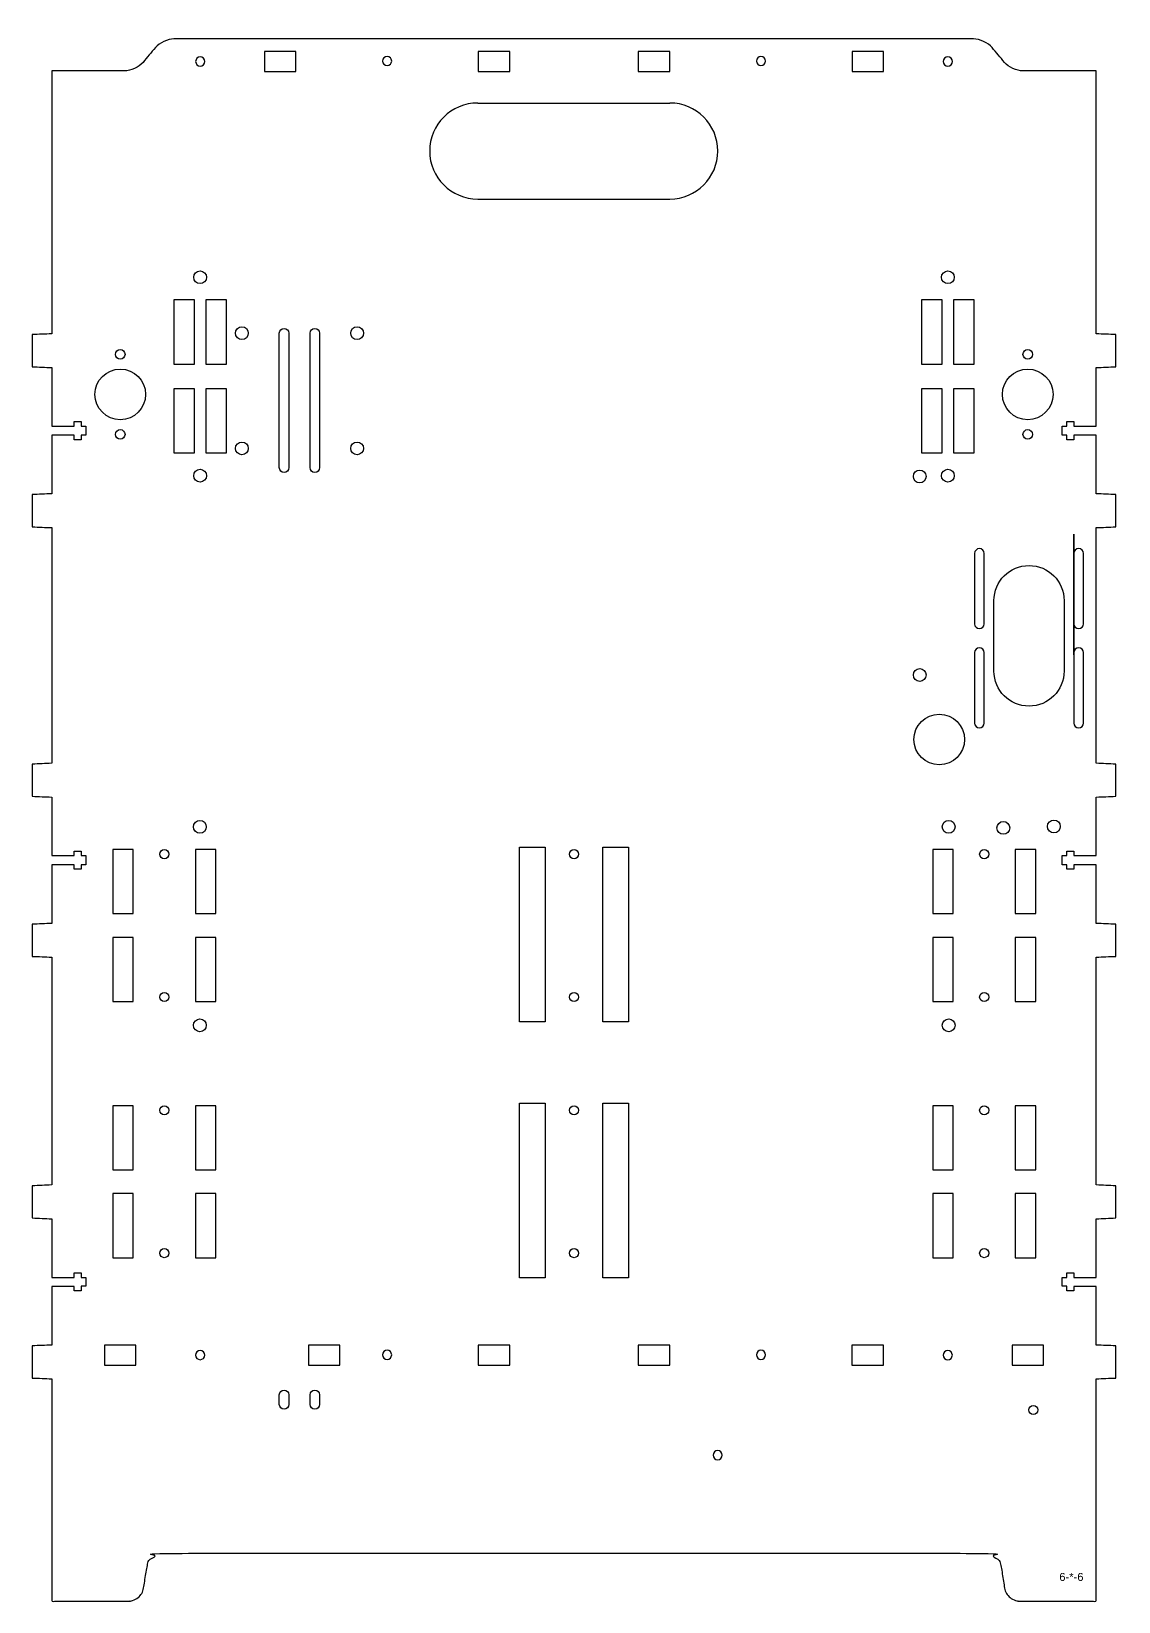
# Model space of a CAD drawing. Extents: x 0 to 712, y 0 to 505.
# Drawn here: x 372.2 to 711.8, y 14.2 to 504.7 of the extents above; entities that cross this region are included whole.
import ezdxf

# ---------------------------------------------------------------- set-up
doc = ezdxf.new("R2010")
doc.units = 0
for name, color, linetype in [('GRAVIRANJE', 3, 'CONTINUOUS'), ('HOLES', 160, 'CONTINUOUS'), ('IZREZ', 7, 'CONTINUOUS')]:
    doc.layers.add(name, color=color, linetype=linetype)
doc.styles.get("Standard").update_dxf_attribs({"font": 'ARIAL.TTF'})

msp = doc.modelspace()

# ---------------------------------------------------------------- linework, layer by layer
at = {"layer": 'HOLES'}
for p, q in [((511.5823577895533, 482.3588572912865), (571.5823577895536, 482.3588572912865)), ((511.5823577895533, 452.3588572912865), (571.5823577895536, 452.3588572912865))]:
    msp.add_line(p, q, dxfattribs=at)
for points in [[(444.9695487895532, 492.2162992912865), (454.8187377895533, 492.2162992912865), (454.8187377895533, 498.4160152912864), (444.9695487895532, 498.4160152912864), (444.9695487895532, 498.4160152912864)], [(521.5766557895535, 498.4184992912865), (511.7274387895538, 498.4184992912865), (511.7274387895538, 492.2187822912865), (521.5766557895535, 492.2187822912865), (521.5766557895535, 492.2187822912865)], [(571.5765547895536, 498.4184992912865), (561.7273377895536, 498.4184992912865), (561.7273377895536, 492.2187822912865), (571.5765547895536, 492.2187822912865), (571.5765547895536, 492.2187822912865)], [(638.3591377895531, 498.4153102912864), (628.5099487895537, 498.4153102912864), (628.5099487895537, 492.2155932912865), (638.3591377895531, 492.2155932912865), (638.3591377895531, 492.2155932912865)], [(423.065604789554, 420.8217822912866), (416.664465789554, 420.8217822912866), (416.664465789554, 400.8217372912866), (423.065604789554, 400.8217372912866), (423.065604789554, 400.8217372912866)], [(433.0672217895538, 420.8217822912866), (426.6660827895539, 420.8217822912866), (426.6660827895539, 400.8217372912866), (433.0672217895538, 400.8217372912866), (433.0672217895538, 400.8217372912866)], [(656.6619547895534, 420.8217822912866), (650.2608157895532, 420.8217822912866), (650.2608157895532, 400.8217372912866), (656.6619547895534, 400.8217372912866), (656.6619547895534, 400.8217372912866)], [(666.6635717895533, 420.8217822912866), (660.2624327895531, 420.8217822912866), (660.2624327895531, 400.8217372912866), (666.6635717895533, 400.8217372912866), (666.6635717895533, 400.8217372912866)], [(423.065604789554, 393.0285382912865), (416.664465789554, 393.0285382912865), (416.664465789554, 373.0284932912866), (423.065604789554, 373.0284932912866), (423.065604789554, 373.0284932912866)], [(433.0672217895538, 393.0285382912865), (426.6660827895539, 393.0285382912865), (426.6660827895539, 373.0284932912866), (433.0672217895538, 373.0284932912866), (433.0672217895538, 373.0284932912866)], [(656.6619547895534, 393.0285382912865), (650.2608157895532, 393.0285382912865), (650.2608157895532, 373.0284932912866), (656.6619547895534, 373.0284932912866), (656.6619547895534, 373.0284932912866)], [(666.6635717895533, 393.0285382912865), (660.2624327895531, 393.0285382912865), (660.2624327895531, 373.0284932912866), (666.6635717895533, 373.0284932912866), (666.6635717895533, 373.0284932912866)], [(397.59122435763, 229.1415207912866), (403.9902463576299, 229.1415207912866), (403.9902463576299, 249.1408537912865), (397.59122435763, 249.1408537912865), (397.59122435763, 249.1408537912865)], [(423.3887993576299, 229.1415207912866), (429.7885553576297, 229.1415207912866), (429.7885553576297, 249.1408537912865), (423.3887993576299, 249.1408537912865), (423.3887993576299, 249.1408537912865)], [(532.6640937895535, 195.3538222912865), (524.6641667895532, 195.3538222912865), (524.6641667895532, 249.9412502912866), (532.6640937895535, 249.9412502912866)], [(550.6638317895538, 195.3536532912865), (550.6638317895538, 249.9414192912866), (558.6637877895531, 249.9414192912866), (558.6637877895531, 195.3536532912865)], [(653.7092187895536, 229.1415207912866), (660.1082407895537, 229.1415207912866), (660.1082407895537, 249.1408537912865), (653.7092187895536, 249.1408537912865), (653.7092187895536, 249.1408537912865)], [(679.5067937895537, 229.1415207912866), (685.9065497895532, 229.1415207912866), (685.9065497895532, 249.1408537912865), (679.5067937895537, 249.1408537912865), (679.5067937895537, 249.1408537912865)], [(397.59122435763, 201.6530757912864), (403.9902463576299, 201.6530757912864), (403.9902463576299, 221.6541647912865), (397.59122435763, 221.6541647912865), (397.59122435763, 221.6541647912865)], [(423.3887993576299, 201.6530757912864), (429.7885553576297, 201.6530757912864), (429.7885553576297, 221.6541647912865), (423.3887993576299, 221.6541647912865), (423.3887993576299, 221.6541647912865)], [(653.7092187895536, 201.6530757912864), (660.1082407895537, 201.6530757912864), (660.1082407895537, 221.6541647912865), (653.7092187895536, 221.6541647912865), (653.7092187895536, 221.6541647912865)], [(679.5067937895537, 201.6530757912864), (685.9065497895532, 201.6530757912864), (685.9065497895532, 221.6541647912865), (679.5067937895537, 221.6541647912865), (679.5067937895537, 221.6541647912865)], [(397.59122435763, 149.1415207912866), (403.9902463576299, 149.1415207912866), (403.9902463576299, 169.1408537912865), (397.59122435763, 169.1408537912865), (397.59122435763, 169.1408537912865)], [(423.3887993576299, 149.1415207912866), (429.7885553576297, 149.1415207912866), (429.7885553576297, 169.1408537912865), (423.3887993576299, 169.1408537912865), (423.3887993576299, 169.1408537912865)], [(532.6640937895535, 115.3538222912865), (524.6641667895532, 115.3538222912865), (524.6641667895532, 169.9412502912866), (532.6640937895535, 169.9412502912866)], [(550.6638317895538, 115.3536532912865), (550.6638317895538, 169.9414192912866), (558.6637877895531, 169.9414192912866), (558.6637877895531, 115.3536532912865)], [(653.7092187895536, 149.1415207912866), (660.1082407895537, 149.1415207912866), (660.1082407895537, 169.1408537912865), (653.7092187895536, 169.1408537912865), (653.7092187895536, 169.1408537912865)], [(679.5067937895537, 149.1415207912866), (685.9065497895532, 149.1415207912866), (685.9065497895532, 169.1408537912865), (679.5067937895537, 169.1408537912865), (679.5067937895537, 169.1408537912865)], [(397.59122435763, 121.6530757912864), (403.9902463576299, 121.6530757912864), (403.9902463576299, 141.6541647912865), (397.59122435763, 141.6541647912865), (397.59122435763, 141.6541647912865)], [(423.3887993576299, 121.6530757912864), (429.7885553576297, 121.6530757912864), (429.7885553576297, 141.6541647912865), (423.3887993576299, 141.6541647912865), (423.3887993576299, 141.6541647912865)], [(653.7092187895536, 121.6530757912864), (660.1082407895537, 121.6530757912864), (660.1082407895537, 141.6541647912865), (653.7092187895536, 141.6541647912865), (653.7092187895536, 141.6541647912865)], [(679.5067937895537, 121.6530757912864), (685.9065497895532, 121.6530757912864), (685.9065497895532, 141.6541647912865), (679.5067937895537, 141.6541647912865), (679.5067937895537, 141.6541647912865)], [(404.8093267895533, 94.31253829128661), (394.9601097895536, 94.31253829128661), (394.9601097895536, 88.1128212912866), (404.8093267895533, 88.1128212912866), (404.8093267895533, 88.1128212912866)], [(468.5308717895535, 94.31253829128661), (458.6816547895535, 94.31253829128661), (458.6816547895535, 88.1128212912866), (468.5308717895535, 88.1128212912866), (468.5308717895535, 88.1128212912866)], [(521.5766557895535, 94.31394929128663), (511.7274387895538, 94.31394929128663), (511.7274387895538, 88.1142322912866), (521.5766557895535, 88.1142322912866), (521.5766557895535, 88.1142322912866)], [(571.5765547895536, 94.31253829128661), (561.7273377895536, 94.31253829128661), (561.7273377895536, 88.1128212912866), (571.5765547895536, 88.1128212912866), (571.5765547895536, 88.1128212912866)], [(638.3510377895531, 94.31253829128661), (628.5018207895531, 94.31253829128661), (628.5018207895531, 88.1128212912866), (638.3510377895531, 88.1128212912866), (638.3510377895531, 88.1128212912866)], [(688.3512767895537, 94.31253829128661), (678.5020877895536, 94.31253829128661), (678.5020877895536, 88.1128212912866), (688.3512767895537, 88.1128212912866), (688.3512767895537, 88.1128212912866)]]:
    msp.add_lwpolyline(points, close=True, dxfattribs=at)
for centre in [(424.865843789554, 427.9251377912864), (658.4621937895533, 427.9251377912864), (437.9090042895533, 410.4599932912865), (473.9090042895532, 410.4599932912865), (437.9090042895533, 374.4599932912866), (473.9090042895532, 374.4599932912866), (424.865843789554, 365.9251377912865), (658.4621937895533, 365.9251377912865), (649.6758223796643, 365.6887240455468), (649.6758223796643, 303.688724045547), (424.7884383576299, 256.2449212912864), (658.7089687895536, 256.2449212912864), (675.7738930778696, 255.9192881493387), (691.5736589244358, 256.3583758902254), (424.7884383576299, 194.2449212912865), (658.7089687895536, 194.2449212912865)]:
    msp.add_circle(centre, 2, dxfattribs=at)
at = {"layer": 'HOLES', "linetype": 'Continuous'}
for centre, start, end in [((511.5823577895533, 467.3588572912865), 90, 270), ((571.5823577895536, 467.3588572912865), 270, 90)]:
    msp.add_arc(centre, 15, start, end, dxfattribs=at)
at = {"layer": 'HOLES'}
for points, knots in [([(426.3207557895535, 495.3142242912864), (426.3207557895535, 494.5268242912865), (425.6825957895535, 493.8897072912865), (424.8959007895533, 493.8897072912865), (424.1085007895535, 493.8897072912865), (423.4710457895535, 494.5268242912865), (423.4710457895535, 495.3142242912864), (423.4710457895535, 496.1005512912866), (424.1085007895535, 496.7387402912864), (424.8959007895533, 496.7387402912864), (425.6825957895535, 496.7387402912864), (426.3207557895535, 496.1005512912866), (426.3207557895535, 495.3142242912864)], [0, 0, 0, 0, 1, 1, 1, 2, 2, 2, 3, 3, 3, 4, 4, 4, 4]), ([(481.8598887895537, 495.4585242912864), (481.8598887895537, 496.2459242912864), (482.4980777895535, 496.8830412912866), (483.2847727895535, 496.8830412912866), (484.0721727895534, 496.8830412912866), (484.7096277895535, 496.2459242912864), (484.7096277895535, 495.4585242912864), (484.7096277895535, 494.6721962912866), (484.0721727895534, 494.0340072912865), (483.2847727895535, 494.0340072912865), (482.4980777895535, 494.0340072912865), (481.8598887895537, 494.6721962912866), (481.8598887895537, 495.4585242912864)], [0, 0, 0, 0, 1, 1, 1, 2, 2, 2, 3, 3, 3, 4, 4, 4, 4]), ([(598.6410727895537, 495.4585242912864), (598.6410727895537, 496.2459242912864), (599.2792337895537, 496.8830412912866), (600.0659287895531, 496.8830412912866), (600.8533287895533, 496.8830412912866), (601.4907837895536, 496.2459242912864), (601.4907837895536, 495.4585242912864), (601.4907837895536, 494.6721962912866), (600.8533287895533, 494.0340072912865), (600.0659287895531, 494.0340072912865), (599.2792337895537, 494.0340072912865), (598.6410727895537, 494.6721962912866), (598.6410727895537, 495.4585242912864)], [0, 0, 0, 0, 1, 1, 1, 2, 2, 2, 3, 3, 3, 4, 4, 4, 4]), ([(657.0078737895532, 495.3176102912864), (657.0078737895532, 496.1050102912865), (657.6460347895537, 496.7421272912863), (658.4327297895534, 496.7421272912863), (659.2201297895535, 496.7421272912863), (659.8575847895536, 496.1050102912865), (659.8575847895536, 495.3176102912864), (659.8575847895536, 494.5312552912866), (659.2201297895535, 493.8930942912865), (658.4327297895534, 493.8930942912865), (657.6460347895537, 493.8930942912865), (657.0078737895532, 494.5312552912866), (657.0078737895532, 495.3176102912864)], [0, 0, 0, 0, 1, 1, 1, 2, 2, 2, 3, 3, 3, 4, 4, 4, 4]), ([(452.6089657895532, 410.4599932912865), (452.6089657895532, 411.2890212912866), (451.9372767895533, 411.9600042912866), (451.1089547895536, 411.9600042912866), (450.2806327895536, 411.9600042912866), (449.6089437895535, 411.2890212912866), (449.6089437895535, 410.4599932912865), (449.6089437895535, 396.4599932912866), (449.6089437895535, 382.4599932912866), (449.6089437895535, 368.4599932912866), (449.6089437895535, 367.6316712912866), (450.2799277895539, 366.9606872912866), (451.1089547895536, 366.9606872912866), (451.9372777895536, 366.9606872912866), (452.6089667895539, 367.6316712912866), (452.608966533387, 368.4599946421001), (452.6089662854424, 382.4599941918288), (452.6089660374977, 396.4599937415576), (452.6089657895532, 410.4599932912865)], [0, 0, 0, 0, 1, 1, 1, 2, 2, 2, 3, 3, 3, 4, 4, 4, 5, 5, 5, 6, 6, 6, 6]), ([(462.2090655333868, 410.4599946420999), (462.2090657895537, 411.2890212912866), (461.5373767895533, 411.9600042912866), (460.7090537895532, 411.9600042912866), (459.8800267895535, 411.9600042912866), (459.2090427895533, 411.2890212912866), (459.2090427895533, 410.4599932912865), (459.2090427895533, 396.4599932912866), (459.2090427895533, 382.4599932912866), (459.2090427895533, 368.4599932912866), (459.2090427895533, 367.6316712912866), (459.8800267895535, 366.9606872912866), (460.7090537895532, 366.9606872912866), (461.5373767895533, 366.9606872912866), (462.2090657895537, 367.6316712912866), (462.2090655333868, 368.4599946421001), (462.2090655333868, 382.4599946421002), (462.2090655333868, 396.4599946421002), (462.2090655333868, 410.4599946420999)], [0, 0, 0, 0, 1, 1, 1, 2, 2, 2, 3, 3, 3, 4, 4, 4, 5, 5, 5, 6, 6, 6, 6]), ([(399.9150287895533, 402.3350692912865), (400.7433517895536, 402.3350692912865), (401.4150397895533, 403.0067582912866), (401.4150397895533, 403.8350812912866), (401.4150397895533, 404.6630362912866), (400.7433517895536, 405.3357972912865), (399.9150287895533, 405.3357972912865), (399.0867067895536, 405.3357972912865), (398.4150177895536, 404.6630362912866), (398.4150177895536, 403.8350812912866), (398.4150177895536, 403.0067582912866), (399.0867067895536, 402.3350692912865), (399.9150287895533, 402.3350692912865)], [0, 0, 0, 0, 1, 1, 1, 2, 2, 2, 3, 3, 3, 4, 4, 4, 4]), ([(683.4143347507086, 402.3350696412009), (684.2426577507086, 402.3350696412009), (684.9143457507087, 403.0067586412009), (684.9143457507087, 403.835081641201), (684.9143457507087, 404.6630366412007), (684.2426577507086, 405.3357976412009), (683.4143347507086, 405.3357976412009), (682.5853077507089, 405.3357976412009), (681.914323750709, 404.6630366412007), (681.914323750709, 403.835081641201), (681.914323750709, 403.0067586412009), (682.5853077507089, 402.3350696412009), (683.4143347507086, 402.3350696412009)], [0, 0, 0, 0, 1, 1, 1, 2, 2, 2, 3, 3, 3, 4, 4, 4, 4]), ([(399.9151697895538, 383.4344212912866), (404.2779587895536, 383.4344212912866), (407.8145697895534, 386.9720772912867), (407.8145697895534, 391.3348942912866), (407.8145697895534, 395.6976832912866), (404.2779587895536, 399.2346332912866), (399.9151697895538, 399.2346332912866), (395.5512807895535, 399.2346332912866), (392.0146977895536, 395.6976832912866), (392.0146977895536, 391.3348942912866), (392.0146977895536, 386.9720772912867), (395.5512807895535, 383.4344212912866), (399.9151697895538, 383.4344212912866)], [0, 0, 0, 0, 1, 1, 1, 2, 2, 2, 3, 3, 3, 4, 4, 4, 4]), ([(683.4144757507084, 383.434421641201), (687.7772927507087, 383.434421641201), (691.3138757507089, 386.9720776412012), (691.3138757507089, 391.3348946412009), (691.3138757507089, 395.6976836412009), (687.7772927507087, 399.2346336412012), (683.4144757507084, 399.2346336412012), (679.0506147507087, 399.2346336412012), (675.5140317507088, 395.6976836412009), (675.5140317507088, 391.3348946412009), (675.5140317507088, 386.9720776412012), (679.0506147507087, 383.434421641201), (683.4144757507084, 383.434421641201)], [0, 0, 0, 0, 1, 1, 1, 2, 2, 2, 3, 3, 3, 4, 4, 4, 4]), ([(399.9150287895533, 377.3354022912866), (400.7433517895536, 377.3354022912866), (401.4150397895533, 378.0049742912866), (401.4150397895533, 378.8347072912866), (401.4150397895533, 379.6633682912866), (400.7433517895536, 380.3340132912865), (399.9150287895533, 380.3340132912865), (399.0867067895536, 380.3340132912865), (398.4150177895536, 379.6633682912866), (398.4150177895536, 378.8347072912866), (398.4150177895536, 378.0049742912866), (399.0867067895536, 377.3354022912866), (399.9150287895533, 377.3354022912866)], [0, 0, 0, 0, 1, 1, 1, 2, 2, 2, 3, 3, 3, 4, 4, 4, 4]), ([(683.4143347507086, 377.335402641201), (684.2426577507086, 377.335402641201), (684.9143457507087, 378.0049746412009), (684.9143457507087, 378.8347076412008), (684.9143457507087, 379.663368641201), (684.2426577507086, 380.3340136412009), (683.4143347507086, 380.3340136412009), (682.5853077507089, 380.3340136412009), (681.914323750709, 379.663368641201), (681.914323750709, 378.8347076412008), (681.914323750709, 378.0049746412009), (682.5853077507089, 377.335402641201), (683.4143347507086, 377.335402641201)], [0, 0, 0, 0, 1, 1, 1, 2, 2, 2, 3, 3, 3, 4, 4, 4, 4]), ([(669.8067701279451, 341.6606403936129), (669.8067683484815, 334.3273068595042), (669.8067665690174, 326.9939733253954), (669.8067647895531, 319.6606397912867), (669.8067647895531, 318.8323177912866), (669.1357807895533, 318.1609957912867), (668.3067527895531, 318.1609957912867), (667.4777257895531, 318.1609957912867), (666.8067417895531, 318.8323177912866), (666.8067417895531, 319.6606397912867), (666.8067435690172, 326.9939733253954), (666.8067453484813, 334.3273068595042), (666.8067471279454, 341.6606403936129), (666.8067471279451, 342.489301393613), (667.4777311279449, 343.160284393613), (668.306758127945, 343.160284393613), (669.1357861279453, 343.160284393613), (669.8067701279451, 342.489301393613), (669.8067701279451, 341.6606403936129)], [0, 0, 0, 0, 1, 1, 1, 2, 2, 2, 3, 3, 3, 4, 4, 4, 5, 5, 5, 6, 6, 6, 6]), ([(700.8071297184097, 341.6606403936129), (700.8071287421244, 334.3273068595042), (700.8071277658387, 326.9939733253955), (700.807126789553, 319.6606397912867), (700.807126789553, 318.8323177912866), (700.1361427895531, 318.1609957912867), (699.307114789553, 318.1609957912867), (698.4780877895527, 318.1609957912867), (697.8071037895531, 318.8323177912866), (697.8071037895531, 319.6606397912867), (697.8071047658386, 326.9939733253955), (697.8071057421242, 334.3273068595042), (697.8071067184098, 341.6606403936131), (697.8071067184096, 342.489301393613), (698.4780907184094, 343.160284393613), (699.3071177184098, 343.160284393613), (700.1361457184096, 343.160284393613), (700.8071297184097, 342.489301393613), (700.8071297184097, 341.6606403936129)], [0, 0, 0, 0, 1, 1, 1, 2, 2, 2, 3, 3, 3, 4, 4, 4, 5, 5, 5, 6, 6, 6, 6]), ([(694.7574947895533, 304.9105072912865), (694.7574947895533, 298.8621182912865), (689.8545887895527, 293.9606232912865), (683.8069057895531, 293.9606232912865), (677.7592507895531, 293.9606232912865), (672.8570507895533, 298.8621182912865), (672.8570507895533, 304.9105072912865), (672.8570507895533, 312.2438406246198), (672.8570507895533, 319.577173957953), (672.8570507895533, 326.9105072912865), (672.8570507895533, 332.9578232912865), (677.7599557895531, 337.8610682912868), (683.8069057895531, 337.8610682912868), (689.8552947895527, 337.8610682912868), (694.7574947895533, 332.9578232912865), (694.7574947895533, 326.9105072912865), (694.757493685624, 319.5771743143302), (694.7574925816954, 312.243841337374), (694.7574914777663, 304.9105083604177)], [0, 0, 0, 0, 1, 1, 1, 2, 2, 2, 3, 3, 3, 4, 4, 4, 5, 5, 5, 6, 6, 6, 6]), ([(669.8067677184099, 310.6614923936132), (669.8067667421246, 303.3281588595042), (669.8067657658389, 295.9948253253955), (669.8067647895531, 288.6614917912868), (669.8067647895531, 287.8331697912865), (669.1357807895533, 287.1618477912867), (668.3067527895531, 287.1618477912867), (667.4777257895531, 287.1618477912867), (666.8067417895531, 287.8331697912865), (666.8067417895531, 288.6614917912866), (666.806742765839, 295.9948253253955), (666.8067437421245, 303.3281588595042), (666.8067447184101, 310.6614923936132), (666.8067447184098, 311.490153393613), (667.4777287184097, 312.161136393613), (668.3067557184099, 312.161136393613), (669.1357837184098, 312.161136393613), (669.8067677184099, 311.490153393613), (669.8067677184099, 310.6614923936132)], [0, 0, 0, 0, 1, 1, 1, 2, 2, 2, 3, 3, 3, 4, 4, 4, 5, 5, 5, 6, 6, 6, 6]), ([(697.8071043088744, 310.661493476922), (697.8071043088744, 311.490154476922), (698.4780883088742, 312.161137476922), (699.3071153088744, 312.161137476922), (700.1361433088744, 312.161137476922), (700.8071273088746, 311.490154476922), (700.8071273088746, 310.661493476922), (700.8071271357676, 303.32815958171), (700.8071269626602, 295.9948256864985), (700.807126789553, 288.6614917912866), (700.807126789553, 287.8331697912865), (700.1361427895531, 287.1618477912867), (699.307114789553, 287.1618477912867), (698.4780877895527, 287.1618477912867), (697.8071037895531, 287.8331697912865), (697.8071037895531, 288.6614917912866), (697.8071037895531, 295.9948256864985), (697.8071037895531, 303.32815958171), (697.8071037895531, 310.6614934769217), (697.8071037895531, 398.6615002194625), (697.8071043088744, 300.7175614769219), (697.8071043088744, 310.661493476922)], [0, 0, 0, 0, 1, 1, 1, 2, 2, 2, 3, 3, 3, 4, 4, 4, 5, 5, 5, 6, 6, 6, 6.000000519321247, 6.000000519321247, 6.000000519321247, 6.000000519321247]), ([(655.7688337895534, 275.6266902912865), (660.1316227895535, 275.6266902912865), (663.6682337895535, 279.1643732912865), (663.6682337895535, 283.5271622912866), (663.6682337895535, 287.8899512912865), (660.1316227895535, 291.4269012912866), (655.7688337895534, 291.4269012912866), (651.4049447895534, 291.4269012912866), (647.8683617895534, 287.8899512912865), (647.8683617895534, 283.5271622912866), (647.8683617895534, 279.1643732912865), (651.4049447895534, 275.6266902912865), (655.7688337895534, 275.6266902912865)], [0, 0, 0, 0, 1, 1, 1, 2, 2, 2, 3, 3, 3, 4, 4, 4, 4]), ([(413.6889823576299, 249.1407697912867), (412.90192135763, 249.1407697912867), (412.26409835763, 248.5026087912866), (412.26409835763, 247.7162527912865), (412.26409835763, 246.9292197912867), (412.90192135763, 246.2913977912866), (413.6889823576299, 246.2913977912866), (414.4756483576299, 246.2913977912866), (415.1138373576296, 246.9292197912867), (415.1138373576296, 247.7162527912865), (415.1138373576296, 248.5026087912866), (414.4756483576299, 249.1407697912867), (413.6889823576299, 249.1407697912867)], [0, 0, 0, 0, 1, 1, 1, 2, 2, 2, 3, 3, 3, 4, 4, 4, 4]), ([(541.6641317895534, 246.2912142912866), (542.4508257895537, 246.2912142912866), (543.0890157895532, 246.9294032912866), (543.0890157895532, 247.7160972912866), (543.0890157895532, 248.5027922912866), (542.4508257895537, 249.1409532912866), (541.6641317895534, 249.1409532912866), (540.8770707895532, 249.1409532912866), (540.2389097895532, 248.5027922912866), (540.2389097895532, 247.7160972912866), (540.2389097895532, 246.9294032912866), (540.8770707895532, 246.2912142912866), (541.6641317895534, 246.2912142912866)], [0, 0, 0, 0, 1, 1, 1, 2, 2, 2, 3, 3, 3, 4, 4, 4, 4]), ([(669.8069767895533, 249.1407697912867), (669.0199157895535, 249.1407697912867), (668.3820927895536, 248.5026087912866), (668.3820927895536, 247.7162527912865), (668.3820927895536, 246.9292197912867), (669.0199157895535, 246.2913977912866), (669.8069767895533, 246.2913977912866), (670.5936427895535, 246.2913977912866), (671.2318317895531, 246.9292197912867), (671.2318317895531, 247.7162527912865), (671.2318317895531, 248.5026087912866), (670.5936427895535, 249.1407697912867), (669.8069767895533, 249.1407697912867)], [0, 0, 0, 0, 1, 1, 1, 2, 2, 2, 3, 3, 3, 4, 4, 4, 4]), ([(413.6889823576299, 204.5035207912865), (412.90192135763, 204.5035207912865), (412.26409835763, 203.8653597912865), (412.26409835763, 203.0786657912866), (412.26409835763, 202.2919707912864), (412.90192135763, 201.6537817912865), (413.6889823576299, 201.6537817912865), (414.4756483576299, 201.6537817912865), (415.1138373576296, 202.2919707912864), (415.1138373576296, 203.0786657912866), (415.1138373576296, 203.8653597912865), (414.4756483576299, 204.5035207912865), (413.6889823576299, 204.5035207912865)], [0, 0, 0, 0, 1, 1, 1, 2, 2, 2, 3, 3, 3, 4, 4, 4, 4]), ([(541.6641317895534, 201.6541512912865), (542.4508257895537, 201.6541512912865), (543.0890157895532, 202.2923122912865), (543.0890157895532, 203.0790062912865), (543.0890157895532, 203.8657012912864), (542.4508257895537, 204.5038622912865), (541.6641317895534, 204.5038622912865), (540.8770707895532, 204.5038622912865), (540.2389097895532, 203.8657012912864), (540.2389097895532, 203.0790062912865), (540.2389097895532, 202.2923122912865), (540.8770707895532, 201.6541512912865), (541.6641317895534, 201.6541512912865)], [0, 0, 0, 0, 1, 1, 1, 2, 2, 2, 3, 3, 3, 4, 4, 4, 4]), ([(669.8069767895533, 204.5035207912865), (669.0199157895535, 204.5035207912865), (668.3820927895536, 203.8653597912865), (668.3820927895536, 203.0786657912866), (668.3820927895536, 202.2919707912864), (669.0199157895535, 201.6537817912865), (669.8069767895533, 201.6537817912865), (670.5936427895535, 201.6537817912865), (671.2318317895531, 202.2919707912864), (671.2318317895531, 203.0786657912866), (671.2318317895531, 203.8653597912865), (670.5936427895535, 204.5035207912865), (669.8069767895533, 204.5035207912865)], [0, 0, 0, 0, 1, 1, 1, 2, 2, 2, 3, 3, 3, 4, 4, 4, 4]), ([(413.6889823576299, 169.1407697912867), (412.90192135763, 169.1407697912867), (412.26409835763, 168.5026087912866), (412.26409835763, 167.7162527912865), (412.26409835763, 166.9292197912867), (412.90192135763, 166.2913977912866), (413.6889823576299, 166.2913977912866), (414.4756483576299, 166.2913977912866), (415.1138373576296, 166.9292197912867), (415.1138373576296, 167.7162527912865), (415.1138373576296, 168.5026087912866), (414.4756483576299, 169.1407697912867), (413.6889823576299, 169.1407697912867)], [0, 0, 0, 0, 1, 1, 1, 2, 2, 2, 3, 3, 3, 4, 4, 4, 4]), ([(541.6641317895534, 166.2912142912866), (542.4508257895537, 166.2912142912866), (543.0890157895532, 166.9294032912866), (543.0890157895532, 167.7160972912866), (543.0890157895532, 168.5027922912866), (542.4508257895537, 169.1409532912866), (541.6641317895534, 169.1409532912866), (540.8770707895532, 169.1409532912866), (540.2389097895532, 168.5027922912866), (540.2389097895532, 167.7160972912866), (540.2389097895532, 166.9294032912866), (540.8770707895532, 166.2912142912866), (541.6641317895534, 166.2912142912866)], [0, 0, 0, 0, 1, 1, 1, 2, 2, 2, 3, 3, 3, 4, 4, 4, 4]), ([(669.8069767895533, 169.1407697912867), (669.0199157895535, 169.1407697912867), (668.3820927895536, 168.5026087912866), (668.3820927895536, 167.7162527912865), (668.3820927895536, 166.9292197912867), (669.0199157895535, 166.2913977912866), (669.8069767895533, 166.2913977912866), (670.5936427895535, 166.2913977912866), (671.2318317895531, 166.9292197912867), (671.2318317895531, 167.7162527912865), (671.2318317895531, 168.5026087912866), (670.5936427895535, 169.1407697912867), (669.8069767895533, 169.1407697912867)], [0, 0, 0, 0, 1, 1, 1, 2, 2, 2, 3, 3, 3, 4, 4, 4, 4]), ([(413.6889823576299, 124.5035207912865), (412.90192135763, 124.5035207912865), (412.26409835763, 123.8653597912865), (412.26409835763, 123.0786657912866), (412.26409835763, 122.2919707912864), (412.90192135763, 121.6537817912865), (413.6889823576299, 121.6537817912865), (414.4756483576299, 121.6537817912865), (415.1138373576296, 122.2919707912864), (415.1138373576296, 123.0786657912866), (415.1138373576296, 123.8653597912865), (414.4756483576299, 124.5035207912865), (413.6889823576299, 124.5035207912865)], [0, 0, 0, 0, 1, 1, 1, 2, 2, 2, 3, 3, 3, 4, 4, 4, 4]), ([(541.6641317895534, 121.6541512912865), (542.4508257895537, 121.6541512912865), (543.0890157895532, 122.2923122912865), (543.0890157895532, 123.0790062912865), (543.0890157895532, 123.8657012912864), (542.4508257895537, 124.5038622912865), (541.6641317895534, 124.5038622912865), (540.8770707895532, 124.5038622912865), (540.2389097895532, 123.8657012912864), (540.2389097895532, 123.0790062912865), (540.2389097895532, 122.2923122912865), (540.8770707895532, 121.6541512912865), (541.6641317895534, 121.6541512912865)], [0, 0, 0, 0, 1, 1, 1, 2, 2, 2, 3, 3, 3, 4, 4, 4, 4]), ([(669.8069767895533, 124.5035207912865), (669.0199157895535, 124.5035207912865), (668.3820927895536, 123.8653597912865), (668.3820927895536, 123.0786657912866), (668.3820927895536, 122.2919707912864), (669.0199157895535, 121.6537817912865), (669.8069767895533, 121.6537817912865), (670.5936427895535, 121.6537817912865), (671.2318317895531, 122.2919707912864), (671.2318317895531, 123.0786657912866), (671.2318317895531, 123.8653597912865), (670.5936427895535, 124.5035207912865), (669.8069767895533, 124.5035207912865)], [0, 0, 0, 0, 1, 1, 1, 2, 2, 2, 3, 3, 3, 4, 4, 4, 4]), ([(423.4582887895536, 91.21464129128661), (423.4582887895536, 92.0020412912866), (424.0964497895533, 92.6391572912866), (424.8831447895533, 92.6391572912866), (425.6705447895534, 92.6391572912866), (426.3079997895533, 92.0020412912866), (426.3079997895533, 91.21464129128661), (426.3079997895533, 90.42828529128661), (425.6705447895534, 89.79012429128665), (424.8831447895533, 89.79012429128665), (424.0964497895533, 89.79012429128665), (423.4582887895536, 90.42828529128661), (423.4582887895536, 91.21464129128661)], [0, 0, 0, 0, 1, 1, 1, 2, 2, 2, 3, 3, 3, 4, 4, 4, 4]), ([(481.8598887895537, 91.31181029128663), (481.8598887895537, 92.09921029128662), (482.4980777895535, 92.73632629128662), (483.2847727895535, 92.73632629128662), (484.0721727895534, 92.73632629128662), (484.7096277895535, 92.09921029128662), (484.7096277895535, 91.31181029128663), (484.7096277895535, 90.52545429128664), (484.0721727895534, 89.88729329128667), (483.2847727895535, 89.88729329128667), (482.4980777895535, 89.88729329128667), (481.8598887895537, 90.52545429128664), (481.8598887895537, 91.31181029128663)], [0, 0, 0, 0, 1, 1, 1, 2, 2, 2, 3, 3, 3, 4, 4, 4, 4]), ([(598.6410727895537, 91.31181029128663), (598.6410727895537, 92.09921029128662), (599.2792337895537, 92.73632629128662), (600.0659287895531, 92.73632629128662), (600.8533287895533, 92.73632629128662), (601.4907837895536, 92.09921029128662), (601.4907837895536, 91.31181029128663), (601.4907837895536, 90.52545429128664), (600.8533287895533, 89.88729329128667), (600.0659287895531, 89.88729329128667), (599.2792337895537, 89.88729329128667), (598.6410727895537, 90.52545429128664), (598.6410727895537, 91.31181029128663)], [0, 0, 0, 0, 1, 1, 1, 2, 2, 2, 3, 3, 3, 4, 4, 4, 4]), ([(657.0016367895537, 91.21291929128658), (657.0016367895537, 92.00031929128664), (657.6398257895537, 92.63743629128663), (658.4265207895531, 92.63743629128663), (659.2139207895534, 92.63743629128663), (659.8513757895536, 92.00031929128664), (659.8513757895536, 91.21291929128658), (659.8513757895536, 90.42656329128666), (659.2139207895534, 89.78840229128662), (658.4265207895531, 89.78840229128662), (657.6398257895537, 89.78840229128662), (657.0016367895537, 90.42656329128666), (657.0016367895537, 91.21291929128658)], [0, 0, 0, 0, 1, 1, 1, 2, 2, 2, 3, 3, 3, 4, 4, 4, 4]), ([(451.1089547895536, 80.31375129128662), (450.2806327895536, 80.31375129128662), (449.6089437895535, 79.64276829128664), (449.6089437895535, 78.81374029128659), (449.6089437895535, 77.81373295795328), (449.6089437895535, 76.81372562461996), (449.6089437895535, 75.81371829128666), (449.6089437895535, 74.98469029128667), (450.2806327895536, 74.31370629128659), (451.1089547895536, 74.31370629128659), (451.9372767895533, 74.31370629128659), (452.6089657895532, 74.98469029128667), (452.6089657895532, 75.81371829128666), (452.6089657895532, 76.81372562461996), (452.6089657895532, 77.81373295795328), (452.6089657895532, 78.81374029128659), (452.6089657895532, 79.64276829128664), (451.9372767895533, 80.31375129128662), (451.1089547895536, 80.31375129128662)], [0, 0, 0, 0, 1, 1, 1, 2, 2, 2, 3, 3, 3, 4, 4, 4, 5, 5, 5, 6, 6, 6, 6]), ([(460.7090537895532, 80.31375129128662), (459.8800267895535, 80.31375129128662), (459.2090427895533, 79.64276829128664), (459.2090427895533, 78.81374029128659), (459.2090427895533, 77.81373295795328), (459.2090427895533, 76.81372562461996), (459.2090427895533, 75.81371829128666), (459.2090427895533, 74.98469029128667), (459.8800267895535, 74.31370629128659), (460.7090537895532, 74.31370629128659), (461.5373767895533, 74.31370629128659), (462.2090657895537, 74.98469029128667), (462.2090657895537, 75.81371829128666), (462.2090657895537, 76.81372562461996), (462.2090657895537, 77.81373295795328), (462.2090657895537, 78.81374029128659), (462.2090657895537, 79.64276829128664), (461.5373767895533, 80.31375129128662), (460.7090537895532, 80.31375129128662)], [0, 0, 0, 0, 1, 1, 1, 2, 2, 2, 3, 3, 3, 4, 4, 4, 5, 5, 5, 6, 6, 6, 6]), ([(685.1820057895533, 75.51089329128668), (684.3953117895535, 75.51089329128668), (683.7571507895534, 74.87270429128665), (683.7571507895534, 74.08601029128664), (683.7571507895534, 73.29931529128663), (684.3953117895535, 72.66115429128659), (685.1820057895533, 72.66115429128659), (685.9690387895533, 72.66115429128659), (686.6072277895533, 73.29931529128663), (686.6072277895533, 74.08601029128664), (686.6072277895533, 74.87270429128665), (685.9690387895533, 75.51089329128668), (685.1820057895533, 75.51089329128668)], [0, 0, 0, 0, 1, 1, 1, 2, 2, 2, 3, 3, 3, 4, 4, 4, 4]), ([(585.1177608392484, 59.96436415578299), (585.1177608392484, 60.75176415578298), (585.7559218392483, 61.38888015578297), (586.5426168392478, 61.38888015578297), (587.330016839248, 61.38888015578297), (587.9674718392482, 60.75176415578298), (587.9674718392482, 59.96436415578299), (587.9674718392482, 59.17800815578299), (587.330016839248, 58.53984715578302), (586.5426168392478, 58.53984715578302), (585.7559218392483, 58.53984715578302), (585.1177608392484, 59.17800815578299), (585.1177608392484, 59.96436415578299)], [0, 0, 0, 0, 1, 1, 1, 2, 2, 2, 3, 3, 3, 4, 4, 4, 4])]:
    msp.add_open_spline(points, degree=3, knots=knots, dxfattribs=at)
at = {"layer": 'IZREZ'}
for points, knots in [([(704.806976789554, 94.36424129128659), (704.8069767895535, 100.4661209579533), (704.8069767895535, 106.5680006246199), (704.8069767895535, 112.6698802912866), (702.4674771228871, 112.6698802912866), (700.1279774562203, 112.6698802912866), (697.7884777895536, 112.6698802912866), (697.7884777895536, 112.2261986246199), (697.7884777895536, 111.7825169579532), (697.7884777895536, 111.3388352912865), (697.0551701228869, 111.3388352912866), (696.3218624562204, 111.3388352912866), (695.5885547895539, 111.3388352912866), (695.5885547895537, 111.8053296246199), (695.5885547895537, 112.2718239579533), (695.5885547895537, 112.7383182912866), (695.1076011228869, 112.7383182912866), (694.6266474562202, 112.7383182912866), (694.1456937895535, 112.7383182912866), (694.1456937895532, 113.6631889579532), (694.1456937895532, 114.5880596246199), (694.1456937895532, 115.5129302912866), (694.6266474562199, 115.5129302912866), (695.1076011228866, 115.5129302912866), (695.5885547895534, 115.5129302912866), (695.5885547895537, 115.9796506246199), (695.5885547895537, 116.4463709579532), (695.5885547895537, 116.9130912912866), (696.3218624562202, 116.9130912912865), (697.0551701228864, 116.9130912912865), (697.7884777895531, 116.9130912912865), (697.7884777895536, 116.4463709579532), (697.7884777895536, 115.9796506246198), (697.7884777895536, 115.5129302912865), (700.1279774562199, 115.5129302912866), (702.4674771228863, 115.5129302912866), (704.8069767895532, 115.5129302912866), (704.8069767895535, 121.6098709579532), (704.8069767895535, 127.7068116246199), (704.8069767895535, 133.8037522912865), (706.8368601228866, 133.8871206246198), (708.8667434562201, 133.9704889579533), (710.8966267895532, 134.0538572912865), (710.8966267895535, 137.4074759579532), (710.8966267895535, 140.7610946246198), (710.8966267895535, 144.1147132912865), (708.8667434562202, 144.1980909579532), (706.8368601228871, 144.2814686246198), (704.806976789554, 144.3648462912865), (704.8069767895535, 168.0879759579531), (704.8069767895535, 191.8111056246199), (704.8069767895535, 215.5342352912865), (706.8368601228866, 215.6176132912866), (708.8667434562201, 215.7009912912866), (710.8966267895532, 215.7843692912866), (710.8966267895535, 219.1298782912866), (710.8966267895535, 222.4753872912866), (710.8966267895535, 225.8208962912865), (708.8667434562202, 225.9042649579532), (706.8368601228871, 225.9876336246199), (704.806976789554, 226.0710022912866), (704.8069767895535, 232.1759412912866), (704.8069767895535, 238.2808802912866), (704.8069767895535, 244.3858192912866), (702.4674771228871, 244.3858192912866), (700.1279774562203, 244.3858192912866), (697.7884777895536, 244.3858192912866), (697.7884777895536, 243.9193246246199), (697.7884777895536, 243.4528299579531), (697.7884777895536, 242.9863352912866), (697.0551701228869, 242.9863352912866), (696.3218624562204, 242.9863352912866), (695.5885547895539, 242.9863352912866), (695.5885547895537, 243.4528299579531), (695.5885547895537, 243.9193246246199), (695.5885547895537, 244.3858192912866), (695.1076011228869, 244.3858192912866), (694.6266474562202, 244.3858192912866), (694.1456937895535, 244.3858192912866), (694.1456937895532, 245.3411412912865), (694.1456937895532, 246.2964632912865), (694.1456937895532, 247.2517852912866), (694.6266474562199, 247.2517852912866), (695.1076011228866, 247.2517852912866), (695.5885547895534, 247.2517852912866), (695.5885547895537, 247.71839262462), (695.5885547895537, 248.1849999579533), (695.5885547895537, 248.6516072912867), (696.3218624562202, 248.6516072912867), (697.0551701228864, 248.6516072912867), (697.7884777895531, 248.6516072912867), (697.7884777895536, 248.1849999579533), (697.7884777895536, 247.71839262462), (697.7884777895536, 247.2517852912866), (700.1279774562199, 247.2517852912866), (702.4674771228863, 247.2517852912866), (704.8069767895532, 247.2517852912866), (704.8069767895535, 253.3478982912866), (704.8069767895535, 259.4440112912866), (704.8069767895535, 265.5401242912866), (706.8368601228866, 265.6235019579533), (708.8667434562201, 265.70687962462), (710.8966267895532, 265.7902572912867), (710.8966267895535, 269.1391816246198), (710.8966267895535, 272.4881059579532), (710.8966267895535, 275.8370302912866), (708.8667434562202, 275.92039862462), (706.8368601228871, 276.0037669579533), (704.806976789554, 276.0871352912866), (704.8069767895535, 300.6265926246198), (704.8069767895535, 325.1660499579532), (704.8069767895535, 349.7055072912865), (706.8368601228866, 349.7888852912865), (708.8667434562201, 349.8722632912865), (710.8966267895532, 349.9556412912865), (710.8966267895535, 353.31689862462), (710.8966267895535, 356.6781559579534), (710.8966267895535, 360.0394132912866), (708.8667434562202, 360.1227909579532), (706.8368601228871, 360.2061686246197), (704.806976789554, 360.2895462912865), (704.8069767895535, 366.37719262462), (704.8069767895535, 372.4648389579534), (704.8069767895535, 378.5524852912866), (702.4674771228871, 378.5524852912866), (700.1279774562203, 378.5524852912866), (697.7884777895536, 378.5524852912866), (697.7884777895536, 378.0860002912865), (697.7884777895536, 377.6195152912865), (697.7884777895536, 377.1530302912865), (697.0551701228869, 377.1530302912867), (696.3218624562204, 377.1530302912867), (695.5885547895539, 377.1530302912867), (695.5885547895537, 377.6195152912867), (695.5885547895537, 378.0860002912865), (695.5885547895537, 378.5524852912866), (695.1076011228869, 378.5524852912866), (694.6266474562202, 378.5524852912866), (694.1456937895535, 378.5524852912866), (694.1456937895532, 379.5067539579534), (694.1456937895532, 380.4610226246202), (694.1456937895532, 381.4152912912867), (694.6266474562199, 381.4152912912866), (695.1076011228866, 381.4152912912866), (695.5885547895534, 381.4152912912866), (695.5885547895537, 381.88201162462), (695.5885547895537, 382.3487319579534), (695.5885547895537, 382.8154522912866), (696.3218624562202, 382.8154522912866), (697.0551701228864, 382.8154522912866), (697.7884777895531, 382.8154522912866), (697.7884777895536, 382.3487319579534), (697.7884777895536, 381.88201162462), (697.7884777895536, 381.4152912912866), (700.1279774562199, 381.4152912912866), (702.4674771228863, 381.4152912912866), (704.8069767895532, 381.4152912912866), (704.8069767895535, 387.5172836246198), (704.8069767895535, 393.6192759579533), (704.8069767895535, 399.7212682912865), (706.8368601228866, 399.8046462912866), (708.8667434562201, 399.8880242912864), (710.8966267895532, 399.9714022912867), (710.8966267895535, 403.3170242912865), (710.8966267895535, 406.6626462912865), (710.8966267895535, 410.0082682912865), (708.8667434562202, 410.0916462912866), (706.8368601228871, 410.1750242912864), (704.806976789554, 410.2584022912865), (704.8069767895535, 437.6250392912864), (704.8069767895535, 464.9916762912863), (704.8069767895535, 492.3583132912864), (697.1861584562203, 492.3583132912864), (689.5653401228869, 492.3583132912864), (681.9445217895537, 492.3583132912864), (679.9989667895533, 492.3583132912864), (677.3834717895534, 493.5743522912863), (676.1321547895533, 495.0616632912864), (674.844403122887, 496.5929539579532), (673.5566514562203, 498.1242446246198), (672.2688997895533, 499.6555352912865), (671.0182887895537, 501.1417742912864), (668.4027937895535, 502.3588572912864), (666.456165789553, 502.3588572912864), (583.2069604562203, 502.3588572912864), (499.957755122887, 502.3588572912864), (416.7085497895539, 502.3588572912864), (414.7619217895536, 502.3588572912864), (412.1471327895537, 501.1417742912864), (410.8965497895538, 499.6555352912865), (409.6087884562203, 498.1242446246198), (408.3210271228868, 496.5929539579532), (407.0332657895535, 495.0616632912864), (405.7812717895536, 493.5743522912863), (403.1657777895535, 492.3583132912864), (401.2205607895536, 492.3583132912864), (393.6540607895537, 492.3583132912864), (386.0875607895538, 492.3583132912864), (378.5210607895538, 492.3583132912864), (378.5210607895538, 464.9916762912863), (378.5210607895538, 437.6250392912864), (378.5210607895538, 410.2584022912866), (376.4911774562204, 410.1750242912866), (374.4612941228871, 410.0916462912866), (372.4314107895536, 410.0082682912867), (372.4314107895536, 406.6626462912866), (372.4314107895536, 403.3170242912866), (372.4314107895536, 399.9714022912867), (374.4612941228871, 399.8880242912864), (376.4911774562204, 399.8046462912866), (378.5210607895536, 399.7212682912865), (378.5210607895538, 393.6192759579533), (378.5210607895538, 387.5172836246198), (378.5210607895538, 381.4152912912866), (380.8604477895539, 381.4152912912866), (383.1998347895539, 381.4152912912866), (385.5392217895538, 381.4152912912866), (385.5392217895538, 381.88201162462), (385.5392217895538, 382.3487319579534), (385.5392217895538, 382.8154522912866), (386.2726514562204, 382.8154522912866), (387.0060811228869, 382.8154522912866), (387.7395107895534, 382.8154522912866), (387.7395107895532, 382.3487319579534), (387.7395107895532, 381.88201162462), (387.7395107895532, 381.4152912912866), (388.2203421228865, 381.4152912912866), (388.7011734562201, 381.4152912912866), (389.1820047895538, 381.4152912912866), (389.1820047895536, 380.46102262462), (389.1820047895536, 379.5067539579531), (389.1820047895536, 378.5524852912866), (388.7011734562201, 378.5524852912866), (388.2203421228865, 378.5524852912866), (387.7395107895531, 378.5524852912866), (387.7395107895532, 378.0860002912865), (387.7395107895532, 377.6195152912865), (387.7395107895532, 377.1530302912865), (387.0060811228868, 377.1530302912867), (386.2726514562203, 377.1530302912867), (385.5392217895538, 377.1530302912867), (385.5392217895538, 377.6195152912867), (385.5392217895538, 378.0860002912865), (385.5392217895538, 378.5524852912866), (383.1998347895539, 378.5524852912866), (380.8604477895539, 378.5524852912866), (378.5210607895538, 378.5524852912866), (378.5210607895538, 372.4648389579534), (378.5210607895538, 366.37719262462), (378.5210607895538, 360.2895462912867), (376.4911774562204, 360.20616862462), (374.4612941228871, 360.1227909579534), (372.4314107895536, 360.0394132912867), (372.4314107895536, 356.6781559579534), (372.4314107895536, 353.31689862462), (372.4314107895536, 349.9556412912865), (374.4612941228871, 349.8722632912867), (376.4911774562204, 349.7888852912866), (378.5210607895536, 349.7055072912867), (378.5210607895538, 325.1660499579532), (378.5210607895538, 300.6265926246198), (378.5210607895538, 276.0871352912866), (376.4911774562204, 276.0037669579533), (374.4612941228871, 275.92039862462), (372.4314107895536, 275.8370302912866), (372.4314107895536, 272.4881059579533), (372.4314107895536, 269.13918162462), (372.4314107895536, 265.7902572912867), (374.4612941228871, 265.7068796246199), (376.4911774562204, 265.6235019579533), (378.5210607895536, 265.5401242912866), (378.5210607895538, 259.4440112912866), (378.5210607895538, 253.3478982912866), (378.5210607895538, 247.2517852912866), (380.8604477895539, 247.2517852912866), (383.1998347895539, 247.2517852912866), (385.5392217895538, 247.2517852912866), (385.5392217895538, 247.71839262462), (385.5392217895538, 248.1849999579533), (385.5392217895538, 248.6516072912867), (386.2726514562204, 248.6516072912867), (387.0060811228869, 248.6516072912867), (387.7395107895534, 248.6516072912867), (387.7395107895532, 248.1849999579533), (387.7395107895532, 247.71839262462), (387.7395107895532, 247.2517852912866), (388.2203421228865, 247.2517852912866), (388.7011734562201, 247.2517852912866), (389.1820047895538, 247.2517852912866), (389.1820047895536, 246.2964632912866), (389.1820047895536, 245.3411412912865), (389.1820047895536, 244.3858192912866), (388.7011734562201, 244.3858192912866), (388.2203421228865, 244.3858192912866), (387.7395107895531, 244.3858192912866), (387.7395107895532, 243.9193246246199), (387.7395107895532, 243.4528299579531), (387.7395107895532, 242.9863352912866), (387.0060811228868, 242.9863352912866), (386.2726514562203, 242.9863352912866), (385.5392217895538, 242.9863352912866), (385.5392217895538, 243.4528299579531), (385.5392217895538, 243.9193246246199), (385.5392217895538, 244.3858192912866), (383.1998347895539, 244.3858192912866), (380.8604477895539, 244.3858192912866), (378.5210607895538, 244.3858192912866), (378.5210607895538, 238.2808802912866), (378.5210607895538, 232.1759412912866), (378.5210607895538, 226.0710022912866), (376.4911774562204, 225.9876336246199), (374.4612941228871, 225.9042649579532), (372.4314107895536, 225.8208962912865), (372.4314107895536, 222.4752649579532), (372.4314107895536, 219.1296336246199), (372.4314107895536, 215.7840022912865), (374.4612941228871, 215.7006242912866), (376.4911774562204, 215.6172462912866), (378.5210607895536, 215.5338682912865), (378.5210607895538, 191.8108609579531), (378.5210607895538, 168.0878536246197), (378.5210607895538, 144.3648462912864), (376.4911774562204, 144.2814686246198), (374.4612941228871, 144.1980909579532), (372.4314107895536, 144.1147132912865), (372.4314107895536, 140.7612076246199), (372.4314107895536, 137.4077019579532), (372.4314107895536, 134.0541962912865), (374.4612941228871, 133.9708279579532), (376.4911774562204, 133.8874596246199), (378.5210607895536, 133.8040912912865), (378.5210607895538, 127.7071502912865), (378.5210607895538, 121.6102092912866), (378.5210607895538, 115.5132682912866), (380.8604477895539, 115.5132682912866), (383.1998347895539, 115.5132682912866), (385.5392217895538, 115.5132682912866), (385.5392217895538, 115.9799886246199), (385.5392217895538, 116.4467089579532), (385.5392217895538, 116.9134292912866), (386.2726514562204, 116.9134292912865), (387.0060811228869, 116.9134292912865), (387.7395107895534, 116.9134292912865), (387.7395107895532, 116.4467089579532), (387.7395107895532, 115.9799886246199), (387.7395107895532, 115.5132682912865), (388.2203421228865, 115.5132682912866), (388.7011734562201, 115.5132682912866), (389.1820047895538, 115.5132682912866), (389.1820047895536, 114.5882849579532), (389.1820047895536, 113.6633016246199), (389.1820047895536, 112.7383182912866), (388.7011734562201, 112.7383182912866), (388.2203421228865, 112.7383182912866), (387.7395107895531, 112.7383182912866), (387.7395107895532, 112.2718239579533), (387.7395107895532, 111.8053296246199), (387.7395107895532, 111.3388352912866), (387.0060811228868, 111.3388352912866), (386.2726514562203, 111.3388352912866), (385.5392217895538, 111.3388352912866), (385.5392217895538, 111.78262962462), (385.5392217895538, 112.2264239579533), (385.5392217895538, 112.6702182912866), (383.1998347895539, 112.6702182912866), (380.8604477895539, 112.6702182912866), (378.5210607895538, 112.6702182912866), (378.5210607895538, 106.5682259579533), (378.5210607895538, 100.4662336246199), (378.5210607895538, 94.36424129128665), (376.4911774562204, 94.28086329128666), (374.4612941228871, 94.19748529128665), (372.4314107895536, 94.11410729128664), (372.4314107895536, 90.76366862461997), (372.4314107895536, 87.41322995795326), (372.4314107895536, 84.06279129128659), (374.4612941228871, 83.9794132912866), (376.4911774562204, 83.8960352912866), (378.5210607895536, 83.8126572912866), (378.5210607895538, 68.99831327372596), (378.5210607895538, 54.18396925616528), (378.5210607895539, 39.36962523860461)], [0, 0, 0, 0, 1, 1, 1, 2, 2, 2, 3, 3, 3, 4, 4, 4, 5, 5, 5, 6, 6, 6, 7, 7, 7, 8, 8, 8, 9, 9, 9, 10, 10, 10, 11, 11, 11, 12, 12, 12, 13, 13, 13, 14, 14, 14, 15, 15, 15, 16, 16, 16, 17, 17, 17, 18, 18, 18, 19, 19, 19, 20, 20, 20, 21, 21, 21, 22, 22, 22, 23, 23, 23, 24, 24, 24, 25, 25, 25, 26, 26, 26, 27, 27, 27, 28, 28, 28, 29, 29, 29, 30, 30, 30, 31, 31, 31, 32, 32, 32, 33, 33, 33, 34, 34, 34, 35, 35, 35, 36, 36, 36, 37, 37, 37, 38, 38, 38, 39, 39, 39, 40, 40, 40, 41, 41, 41, 42, 42, 42, 43, 43, 43, 44, 44, 44, 45, 45, 45, 46, 46, 46, 47, 47, 47, 48, 48, 48, 49, 49, 49, 50, 50, 50, 51, 51, 51, 52, 52, 52, 53, 53, 53, 54, 54, 54, 55, 55, 55, 56, 56, 56, 57, 57, 57, 58, 58, 58, 59, 59, 59, 60, 60, 60, 61, 61, 61, 62, 62, 62, 63, 63, 63, 64, 64, 64, 65, 65, 65, 66, 66, 66, 67, 67, 67, 68, 68, 68, 69, 69, 69, 70, 70, 70, 71, 71, 71, 72, 72, 72, 73, 73, 73, 74, 74, 74, 75, 75, 75, 76, 76, 76, 77, 77, 77, 78, 78, 78, 79, 79, 79, 80, 80, 80, 81, 81, 81, 82, 82, 82, 83, 83, 83, 84, 84, 84, 85, 85, 85, 86, 86, 86, 87, 87, 87, 88, 88, 88, 89, 89, 89, 90, 90, 90, 91, 91, 91, 92, 92, 92, 93, 93, 93, 94, 94, 94, 95, 95, 95, 96, 96, 96, 97, 97, 97, 98, 98, 98, 99, 99, 99, 100, 100, 100, 101, 101, 101, 102, 102, 102, 103, 103, 103, 104, 104, 104, 105, 105, 105, 106, 106, 106, 107, 107, 107, 108, 108, 108, 109, 109, 109, 110, 110, 110, 111, 111, 111, 112, 112, 112, 113, 113, 113, 114, 114, 114, 115, 115, 115, 116, 116, 116, 117, 117, 117, 118, 118, 118, 119, 119, 119, 120, 120, 120, 121, 121, 121, 122, 122, 122, 123, 123, 123, 124, 124, 124, 125, 125, 125, 126, 126, 126, 126.746917374452, 126.746917374452, 126.746917374452, 126.746917374452]), ([(704.8069767895535, 39.36962523860462), (704.8069767895537, 54.18396925616531), (704.8069767895536, 68.99831327372597), (704.8069767895535, 83.8126572912866), (706.8368601228866, 83.8960352912866), (708.8667434562201, 83.9794132912866), (710.8966267895532, 84.06279129128663), (710.8966267895535, 87.41322995795326), (710.8966267895535, 90.76366862461992), (710.8966267895535, 94.11410729128664), (708.8667434562202, 94.19748529128661), (706.8368601228871, 94.2808632912866), (704.806976789554, 94.36424129128659)], [137.9130388583623, 137.9130388583623, 137.9130388583623, 137.9130388583623, 138.6599562328143, 138.6599562328143, 138.6599562328143, 139.6599562328143, 139.6599562328143, 139.6599562328143, 140.6599562328143, 140.6599562328143, 140.6599562328143, 141.6599562328143, 141.6599562328143, 141.6599562328143, 141.6599562328143])]:
    msp.add_open_spline(points, degree=3, knots=knots, dxfattribs=at)
msp.add_rational_spline([(378.5210607895536, 39.36962523860472), (378.5210607895536, 37.68445158949867), (378.5210607895536, 35.99927794039264), (378.5210607895536, 34.31410429128659), (378.5210607895536, 27.64743762461994), (378.5210607895536, 20.98077095795327), (378.5210607895536, 14.31410429128661), (386.4459361324999, 14.31410429128661), (394.370811475446, 14.31410429128661), (402.2956868183923, 14.31410429128661), (404.8747969377654, 14.31410429128659), (406.8349012256587, 15.9903501528583), (407.2351201318725, 18.53821864141147), (407.5781862195275, 20.72224158649547), (407.9212523071826, 22.90626453157947), (408.2643183948376, 25.09028747666347), (408.6645366515587, 27.63815183042463), (410.6246361442549, 29.31439685932473), (413.203742078131, 29.31440182677913), (498.859566321439, 29.31448431494828), (584.5153905647475, 29.31456680311745), (670.1712148080558, 29.3146492912866), (672.750322512962, 29.3146492912866), (674.7104258970862, 27.63840608785425), (675.1106472594738, 25.09054042919077), (675.4537293656299, 22.90643133725463), (675.7968114717862, 20.7223222453185), (676.1398935779425, 18.53821315338238), (676.5401149403302, 15.99034749471893), (678.5002183244543, 14.31410429128661), (681.0793260293606, 14.31410429128661), (688.9885572827586, 14.31410429128661), (696.8977885361562, 14.31410429128661), (704.807019789554, 14.31410429128661), (704.8070197895539, 20.98077095795327), (704.8070197895539, 27.64743762461994), (704.8070197895539, 34.3141042912866), (704.8070197895539, 35.99927794039264), (704.8070197895539, 37.68445158949869), (704.8070197895539, 39.36962523860473)], [1, 1, 1, 1, 1, 1, 1, 1, 1, 1, 0.8399949846188206, 0.8399949846188206, 1, 1, 1, 1, 0.839995401882939, 0.839995401882939, 1, 1, 1, 1, 0.8399952253241763, 0.8399952253241763, 1, 1, 1, 1, 0.8399952253241793, 0.8399952253241793, 1, 1, 1, 1, 1, 1, 1, 1, 0.9999999999999999, 0.9999999999999999], degree=3, knots=[142.872018410354, 142.872018410354, 142.872018410354, 142.872018410354, 143, 143, 143, 144, 144, 144, 145, 145, 145, 146.4149895740549, 146.4149895740549, 146.4149895740549, 147.4149895740549, 147.4149895740549, 147.4149895740549, 148.8299772220727, 148.8299772220727, 148.8299772220727, 149.8299772220727, 149.8299772220727, 149.8299772220727, 151.2449656850631, 151.2449656850631, 151.2449656850631, 152.244965685063, 152.244965685063, 152.244965685063, 153.6599541480535, 153.6599541480535, 153.6599541480535, 154.6599541480535, 154.6599541480535, 154.6599541480535, 155.6599541480535, 155.6599541480535, 155.6599541480535, 155.7879357376995, 155.7879357376995, 155.7879357376995, 155.7879357376995], dxfattribs=at)

# ---------------------------------------------------------------- texts
at = {"layer": 'GRAVIRANJE'}
msp.add_text('6-*-6', height=2.5, dxfattribs=at).set_placement((693.2616161920475, 20.67830347345955))

doc.saveas('drawing.dxf')
